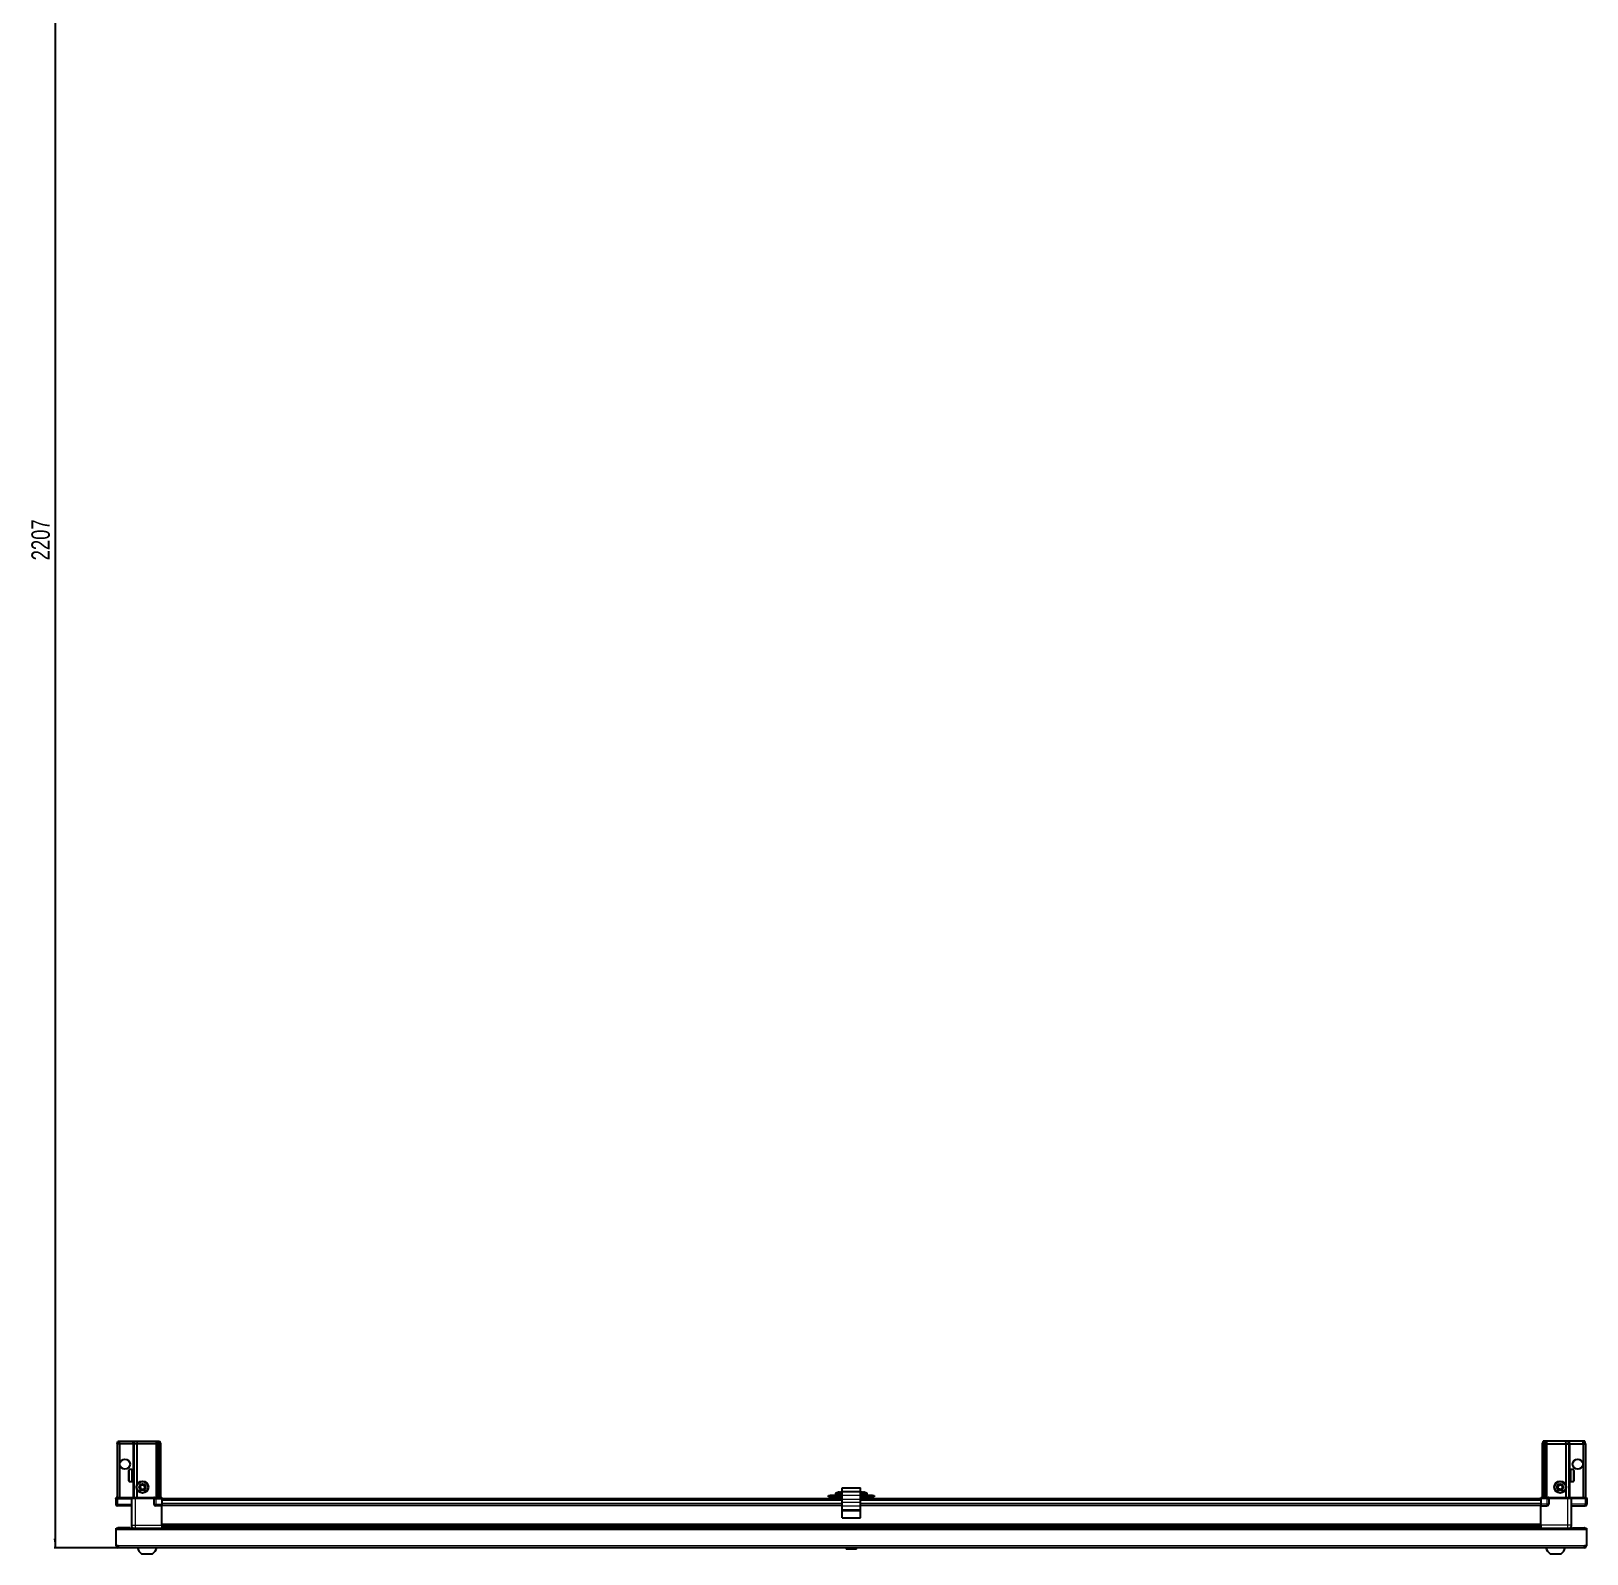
# Model space of a CAD drawing. Header units: millimetres. Extents: x 1132 to 7245, y -1373 to 2020.
# Drawn here: x 1220 to 2912, y -1373 to 283 of the extents above; entities that cross this region are included whole.
import ezdxf

# ---------------------------------------------------------------- set-up
doc = ezdxf.new("R2010")
doc.units = ezdxf.units.MM
doc.layers.add('FORMAT', color=7, linetype='Continuous')
doc.styles.add('SLDTEXTSTYLE0', font='TXT', dxfattribs={"width": 0.75})
doc.dimstyles.new('SLDDIMSTYLE0', dxfattribs={"dimtxt": 20, "dimasz": 10, "dimexe": 0, "dimexo": 0.0625, "dimgap": 5, "dimtad": 2, "dimdec": 1, "dimrnd": 1e-09, "dimzin": 12, "dimdsep": 46, "dimtxsty": 'SLDTEXTSTYLE0', "dimsah": 1, "dimcen": 0.09, "dimadec": 0, "dimazin": 3, "dimtfac": 1, "dimtofl": 0, "dimtmove": 0, "dimatfit": 3, "dimfxl": 0, "dimfrac": 2, "dimtolj": 1, "dimtzin": 12, "dimarcsym": 0})

# ---------------------------------------------------------------- blocks, each defined once
blk = doc.blocks.new('_D_9')
at = {"layer": 'FORMAT'}
for p, q in [((2106.7, 840.1), (1245.5, 840.1)), ((1246.5, 840.1), (1246.5, -1366.9)), ((1315.1, -1366.9), (1245.5, -1366.9))]:
    blk.add_line(p, q, dxfattribs=at)
for points in [[(1246.5, 840.1), (1244.9, 830.1), (1248, 830.1)], [(1246.5, -1366.9), (1248, -1356.9), (1244.9, -1356.9)]]:
    blk.add_solid(points, dxfattribs=at)
at = {"layer": 'FORMAT', "insert": (1220.7, -293), "char_height": 20, "attachment_point": 1, "rotation": 90, "style": 'SLDTEXTSTYLE0'}
blk.add_mtext('2207', dxfattribs=at)

msp = doc.modelspace()

# ---------------------------------------------------------------- linework, layer by layer
at = {"color": 7, "linetype": 'Continuous', "lineweight": 25}
for p, q in [((1313.99, -1253.9), (1314.79, -1250.9)), ((1314.79, -1250.9), (1316.64, -1250.9)), ((1316.49, -1253.9), (1316.64, -1250.9)), ((1316.64, -1250.9), (1330.99, -1250.9)), ((1330.99, -1250.9), (1332.79, -1250.9)), ((1331.99, -1253.9), (1332.79, -1250.9)), ((1332.79, -1250.9), (1335.82, -1250.9)), ((1335.82, -1250.9), (1335.49, -1253.9)), ((1335.82, -1250.9), (1355.99, -1250.9)), ((1355.99, -1250.9), (1357.79, -1250.9)), ((1357.79, -1250.9), (1356.99, -1253.9)), ((1357.79, -1250.9), (1358.53, -1250.9)), ((1358.53, -1250.9), (1357.99, -1253.9)), ((1358.53, -1250.9), (1359.03, -1250.9)), ((1359.03, -1250.9), (1359.49, -1253.9)), ((1359.03, -1250.9), (1360.18, -1250.9)), ((1360.18, -1250.9), (1360.99, -1253.9)), ((2864.79, -1250.9), (2863.99, -1253.9)), ((2865.94, -1250.9), (2864.79, -1250.9)), ((2865.94, -1250.9), (2865.49, -1253.9)), ((2866.44, -1250.9), (2865.94, -1250.9)), ((2866.44, -1250.9), (2866.99, -1253.9)), ((2867.18, -1250.9), (2866.44, -1250.9)), ((2867.18, -1250.9), (2867.99, -1253.9)), ((2868.99, -1250.9), (2867.18, -1250.9)), ((2889.16, -1250.9), (2868.99, -1250.9)), ((2889.16, -1250.9), (2889.49, -1253.9)), ((2892.18, -1250.9), (2889.16, -1250.9)), ((2892.99, -1253.9), (2892.18, -1250.9)), ((2893.99, -1250.9), (2892.18, -1250.9)), ((2908.33, -1250.9), (2893.99, -1250.9)), ((2908.49, -1253.9), (2908.33, -1250.9)), ((2910.18, -1250.9), (2908.33, -1250.9)), ((2910.99, -1253.9), (2910.18, -1250.9)), ((1316.49, -1253.9), (1313.99, -1253.9)), ((1313.99, -1253.9), (1313.99, -1312.2)), ((1330.99, -1253.9), (1316.49, -1253.9)), ((1316.49, -1253.9), (1316.49, -1312.2)), ((1331.99, -1253.9), (1330.99, -1253.9)), ((1335.49, -1253.9), (1331.99, -1253.9)), ((1331.99, -1253.9), (1331.99, -1312.2)), ((1355.99, -1253.9), (1335.49, -1253.9)), ((1335.49, -1253.9), (1335.49, -1298.4)), ((1356.99, -1253.9), (1355.99, -1253.9)), ((1357.99, -1253.9), (1356.99, -1253.9)), ((1356.99, -1253.9), (1356.99, -1312.2)), ((1359.49, -1253.9), (1357.99, -1253.9)), ((1357.99, -1253.9), (1357.99, -1312.2)), ((1360.99, -1253.9), (1359.49, -1253.9)), ((1359.49, -1253.9), (1359.49, -1312.2)), ((1360.99, -1253.9), (1360.99, -1312.2)), ((2863.99, -1253.9), (2865.49, -1253.9)), ((2863.99, -1253.9), (2863.99, -1312.2)), ((2865.49, -1253.9), (2866.99, -1253.9)), ((2865.49, -1253.9), (2865.49, -1312.2)), ((2866.99, -1253.9), (2866.99, -1312.2)), ((2866.99, -1253.9), (2867.99, -1253.9)), ((2867.99, -1253.9), (2867.99, -1312.2)), ((2867.99, -1253.9), (2868.99, -1253.9)), ((2868.99, -1253.9), (2889.49, -1253.9)), ((2889.49, -1253.9), (2889.49, -1298.4)), ((2889.49, -1253.9), (2892.99, -1253.9)), ((2892.99, -1253.9), (2892.99, -1312.2)), ((2892.99, -1253.9), (2893.99, -1253.9)), ((2893.99, -1253.9), (2908.49, -1253.9)), ((2908.49, -1253.9), (2908.49, -1312.2)), ((2908.49, -1253.9), (2910.99, -1253.9)), ((2910.99, -1253.9), (2910.99, -1312.2)), ((1326.79, -1294.1), (1326.79, -1282.7)), ((1329.99, -1281.9), (1327.59, -1281.9)), ((1329.99, -1281.9), (1329.99, -1281.9)), ((1329.99, -1281.9), (1330.49, -1281.9)), ((1329.99, -1282.09), (1330.49, -1282.09)), ((1329.99, -1282.09), (1329.99, -1282.31)), ((1329.99, -1282.31), (1330.49, -1282.31)), ((1329.99, -1282.89), (1330.49, -1282.89)), ((1329.99, -1282.89), (1329.99, -1283.31)), ((1329.99, -1283.31), (1330.49, -1283.31)), ((1329.99, -1284.22), (1330.49, -1284.22)), ((1329.99, -1284.22), (1329.99, -1284.81)), ((1329.99, -1284.81), (1330.49, -1284.81)), ((1329.99, -1285.96), (1330.49, -1285.96)), ((1329.99, -1285.96), (1329.99, -1286.66)), ((1330.49, -1282.09), (1330.49, -1281.9)), ((1330.49, -1282.31), (1330.49, -1282.09)), ((1330.49, -1282.89), (1330.49, -1282.31)), ((1330.49, -1283.31), (1330.49, -1282.89)), ((1330.49, -1284.22), (1330.49, -1283.31)), ((1330.59, -1284), (1330.49, -1284)), ((1330.49, -1284.81), (1330.49, -1284.22)), ((1330.49, -1285.96), (1330.49, -1284.81)), ((1330.49, -1286.66), (1330.49, -1285.96)), ((1330.59, -1292.8), (1330.59, -1284)), ((1331.47, -1285.09), (1330.99, -1284.4)), ((1330.99, -1292.4), (1330.99, -1284.4)), ((1331.96, -1284.4), (1331.47, -1285.09)), ((1331.47, -1291.71), (1331.47, -1285.09)), ((1331.99, -1284.4), (1331.96, -1284.4)), ((1331.96, -1292.4), (1331.96, -1284.4)), ((2893.02, -1284.4), (2892.99, -1284.4)), ((2893.5, -1285.09), (2893.02, -1284.4)), ((2893.02, -1284.4), (2893.02, -1292.4)), ((2893.99, -1284.4), (2893.5, -1285.09)), ((2893.5, -1285.09), (2893.5, -1291.71)), ((2893.99, -1284.4), (2893.99, -1292.4)), ((2894.49, -1284), (2894.39, -1284)), ((2894.39, -1284), (2894.39, -1292.8)), ((2897.39, -1281.9), (2894.49, -1281.9)), ((2894.99, -1281.9), (2894.49, -1281.9)), ((2894.49, -1281.9), (2894.49, -1281.95)), ((2894.49, -1281.95), (2894.49, -1282.23)), ((2894.99, -1281.95), (2894.49, -1281.95)), ((2894.99, -1282.23), (2894.49, -1282.23)), ((2894.49, -1282.23), (2894.49, -1282.5)), ((2894.99, -1282.5), (2894.49, -1282.5)), ((2894.49, -1282.5), (2894.49, -1283.17)), ((2894.99, -1283.17), (2894.49, -1283.17)), ((2894.49, -1283.17), (2894.49, -1283.64)), ((2894.49, -1283.64), (2894.49, -1284.62)), ((2894.99, -1283.64), (2894.49, -1283.64)), ((2894.99, -1284.62), (2894.49, -1284.62)), ((2894.49, -1284.62), (2894.49, -1285.24)), ((2894.49, -1285.24), (2894.49, -1286.44)), ((2894.99, -1285.24), (2894.49, -1285.24)), ((2894.99, -1281.95), (2894.99, -1281.9)), ((2894.99, -1282.5), (2894.99, -1282.23)), ((2894.99, -1283.64), (2894.99, -1283.17)), ((2894.99, -1285.24), (2894.99, -1284.62)), ((2898.19, -1282.7), (2898.19, -1294.1)), ((1327.59, -1294.9), (1329.99, -1294.9)), ((1329.99, -1286.66), (1330.49, -1286.66)), ((1329.99, -1287.94), (1330.49, -1287.94)), ((1329.99, -1287.94), (1329.99, -1288.68)), ((1329.99, -1288.09), (1330.49, -1288.09)), ((1329.99, -1288.59), (1330.49, -1288.59)), ((1329.99, -1288.68), (1330.49, -1288.68)), ((1329.99, -1289.97), (1330.49, -1289.97)), ((1329.99, -1289.97), (1329.99, -1290.68)), ((1329.99, -1290.68), (1330.49, -1290.68)), ((1329.99, -1291.84), (1330.49, -1291.84)), ((1329.99, -1291.84), (1329.99, -1292.45)), ((1329.99, -1292.45), (1330.49, -1292.45)), ((1329.99, -1293.38), (1330.49, -1293.38)), ((1329.99, -1293.38), (1329.99, -1293.82)), ((1329.99, -1293.82), (1330.49, -1293.82)), ((1329.99, -1294.42), (1330.49, -1294.42)), ((1329.99, -1294.42), (1329.99, -1294.66)), ((1329.99, -1294.66), (1330.49, -1294.66)), ((1329.99, -1294.88), (1330.49, -1294.88)), ((1329.99, -1294.88), (1329.99, -1294.9)), ((1329.99, -1294.89), (1330.49, -1294.89)), ((1330.49, -1287.94), (1330.49, -1286.66)), ((1330.49, -1288.09), (1330.49, -1287.94)), ((1330.49, -1288.68), (1330.49, -1288.59)), ((1330.49, -1289.97), (1330.49, -1288.68)), ((1330.49, -1290.68), (1330.49, -1289.97)), ((1330.49, -1291.84), (1330.49, -1290.68)), ((1330.49, -1292.45), (1330.49, -1291.84)), ((1330.49, -1293.38), (1330.49, -1292.45)), ((1330.49, -1292.8), (1330.59, -1292.8)), ((1330.49, -1293.82), (1330.49, -1293.38)), ((1330.49, -1294.42), (1330.49, -1293.82)), ((1330.49, -1294.66), (1330.49, -1294.42)), ((1330.49, -1294.88), (1330.49, -1294.66)), ((1330.49, -1294.89), (1330.49, -1294.88)), ((1330.99, -1292.4), (1331.47, -1291.71)), ((1331.47, -1291.71), (1331.96, -1292.4)), ((1331.96, -1292.4), (1331.99, -1292.4)), ((2102.49, -1301.55), (2122.49, -1301.55)), ((2102.49, -1305.55), (2102.49, -1301.55)), ((2122.49, -1305.55), (2122.49, -1301.55)), ((2892.99, -1292.4), (2893.02, -1292.4)), ((2893.02, -1292.4), (2893.5, -1291.71)), ((2893.5, -1291.71), (2893.99, -1292.4)), ((2894.39, -1292.8), (2894.49, -1292.8)), ((2894.99, -1286.44), (2894.49, -1286.44)), ((2894.49, -1286.44), (2894.49, -1287.07)), ((2894.99, -1287.07), (2894.49, -1287.07)), ((2894.49, -1287.15), (2894.49, -1288.45)), ((2894.99, -1287.15), (2894.49, -1287.15)), ((2894.99, -1288.45), (2894.49, -1288.45)), ((2894.99, -1288.93), (2894.49, -1288.93)), ((2894.49, -1288.93), (2894.49, -1289.18)), ((2894.49, -1289.18), (2894.49, -1290.45)), ((2894.99, -1289.18), (2894.49, -1289.18)), ((2894.99, -1290.45), (2894.49, -1290.45)), ((2894.49, -1290.45), (2894.49, -1291.14)), ((2894.49, -1291.14), (2894.49, -1292.26)), ((2894.99, -1291.14), (2894.49, -1291.14)), ((2894.99, -1292.26), (2894.49, -1292.26)), ((2894.49, -1292.26), (2894.49, -1292.83)), ((2894.49, -1292.83), (2894.49, -1293.69)), ((2894.99, -1292.83), (2894.49, -1292.83)), ((2894.99, -1293.69), (2894.49, -1293.69)), ((2894.49, -1293.69), (2894.49, -1294.08)), ((2894.49, -1294.08), (2894.49, -1294.6)), ((2894.99, -1294.08), (2894.49, -1294.08)), ((2894.99, -1294.6), (2894.49, -1294.6)), ((2894.49, -1294.6), (2894.49, -1294.78)), ((2894.49, -1294.78), (2894.49, -1294.9)), ((2894.99, -1294.78), (2894.49, -1294.78)), ((2894.49, -1294.9), (2897.39, -1294.9)), ((2894.99, -1287.15), (2894.99, -1286.44)), ((2894.99, -1289.18), (2894.99, -1288.45)), ((2894.99, -1291.14), (2894.99, -1290.45)), ((2894.99, -1292.83), (2894.99, -1292.26)), ((2894.99, -1294.08), (2894.99, -1293.69)), ((2894.99, -1294.78), (2894.99, -1294.6)), ((1312.99, -1312.2), (1312.49, -1313.06)), ((1312.49, -1313.4), (1312.49, -1313.06)), ((1312.49, -1313.4), (1314.49, -1313.4)), ((1312.49, -1313.4), (1312.49, -1319.4)), ((1314.49, -1312.2), (1312.99, -1312.2)), ((1314.49, -1312.2), (1329.29, -1312.2)), ((1329.29, -1313.4), (1314.49, -1313.4)), ((1314.49, -1313.4), (1329.29, -1313.4)), ((1329.29, -1312.2), (1329.49, -1312.2)), ((1329.49, -1313.4), (1329.29, -1313.4)), ((1329.49, -1313.4), (1329.49, -1312.2)), ((1329.49, -1312.2), (1333.49, -1312.2)), ((1333.49, -1313.4), (1329.49, -1313.4)), ((1329.49, -1313.4), (1329.49, -1342.4)), ((1333.49, -1312.2), (1353.79, -1312.2)), ((1353.79, -1313.4), (1333.49, -1313.4)), ((1335.49, -1303.4), (1335.49, -1312.2)), ((1353.79, -1312.2), (1353.99, -1312.2)), ((1353.99, -1313.4), (1353.79, -1313.4)), ((1353.99, -1313.4), (1353.99, -1312.2)), ((1354.67, -1312.2), (1353.99, -1312.2)), ((1353.99, -1313.4), (1355.99, -1313.4)), ((1353.99, -1313.4), (1353.99, -1319.4)), ((1354.67, -1312.2), (1362.49, -1312.2)), ((1362.49, -1313.06), (1355.99, -1313.06)), ((1362.49, -1313.4), (1355.99, -1313.4)), ((1355.99, -1313.4), (1362.49, -1313.4)), ((1362.49, -1312.2), (1362.49, -1313.06)), ((1362.49, -1313.06), (1362.49, -1313.06)), ((1362.49, -1313.4), (1362.49, -1313.06)), ((1362.49, -1313.4), (1362.49, -1313.4)), ((1362.49, -1313.4), (1362.49, -1319.4)), ((2102.49, -1313.55), (1362.49, -1313.55)), ((1362.49, -1319.4), (1362.49, -1321.4)), ((2087.49, -1311.55), (2087.49, -1310.05)), ((2087.49, -1310.05), (2089.49, -1310.05)), ((2089.49, -1311.55), (2087.49, -1311.55)), ((2089.49, -1310.05), (2089.49, -1311.55)), ((2100.74, -1310.05), (2089.49, -1310.05)), ((2100.74, -1311.55), (2089.49, -1311.55)), ((2095.24, -1308.14), (2095.24, -1310.05)), ((2097.49, -1311.55), (2097.49, -1313.55)), ((2100.74, -1311.55), (2100.74, -1310.05)), ((2100.74, -1310.05), (2102.49, -1310.05)), ((2102.49, -1311.55), (2100.74, -1311.55)), ((2101.16, -1306.56), (2101.16, -1306.56)), ((2102.49, -1305.55), (2122.49, -1305.55)), ((2102.49, -1309.53), (2102.49, -1305.55)), ((2102.49, -1313.86), (2102.49, -1309.53)), ((2102.49, -1317.08), (2102.49, -1313.86)), ((2102.49, -1321.41), (2102.49, -1317.08)), ((2122.49, -1309.53), (2122.49, -1305.55)), ((2122.49, -1313.86), (2122.49, -1309.53)), ((2122.49, -1310.05), (2124.24, -1310.05)), ((2124.24, -1311.55), (2122.49, -1311.55)), ((2862.49, -1313.55), (2122.49, -1313.55)), ((2122.49, -1317.08), (2122.49, -1313.86)), ((2122.49, -1321.41), (2122.49, -1317.08)), ((2124.24, -1310.05), (2124.24, -1311.55)), ((2135.49, -1310.05), (2124.24, -1310.05)), ((2135.49, -1311.55), (2124.24, -1311.55)), ((2126.16, -1306.56), (2126.16, -1306.56)), ((2127.49, -1313.55), (2127.49, -1311.55)), ((2129.74, -1310.05), (2129.74, -1308.14)), ((2135.49, -1311.55), (2135.49, -1310.05)), ((2135.49, -1310.05), (2137.49, -1310.05)), ((2137.49, -1311.55), (2135.49, -1311.55)), ((2137.49, -1310.05), (2137.49, -1311.55)), ((2862.49, -1312.2), (2870.31, -1312.2)), ((2862.49, -1313.06), (2862.49, -1312.2)), ((2862.49, -1313.4), (2862.49, -1313.06)), ((2868.99, -1313.06), (2862.49, -1313.06)), ((2868.99, -1313.4), (2862.49, -1313.4)), ((2862.49, -1313.4), (2862.49, -1319.4)), ((2862.49, -1319.4), (2862.49, -1321.4)), ((2868.99, -1313.4), (2870.99, -1313.4)), ((2870.99, -1313.4), (2868.99, -1313.4)), ((2870.99, -1312.2), (2870.31, -1312.2)), ((2870.99, -1313.4), (2870.99, -1312.2)), ((2870.99, -1312.2), (2871.19, -1312.2)), ((2871.19, -1313.4), (2870.99, -1313.4)), ((2870.99, -1313.4), (2870.99, -1319.4)), ((2871.19, -1312.2), (2891.49, -1312.2)), ((2891.49, -1313.4), (2871.19, -1313.4)), ((2889.49, -1303.4), (2889.49, -1312.2)), ((2891.49, -1312.2), (2895.49, -1312.2)), ((2895.49, -1313.4), (2891.49, -1313.4)), ((2895.49, -1313.4), (2895.49, -1312.2)), ((2895.49, -1312.2), (2895.69, -1312.2)), ((2895.69, -1313.4), (2895.49, -1313.4)), ((2895.49, -1313.4), (2895.49, -1342.4)), ((2895.69, -1312.2), (2910.49, -1312.2)), ((2910.49, -1313.4), (2895.69, -1313.4)), ((2911.99, -1312.2), (2910.49, -1312.2)), ((2910.49, -1313.4), (2912.49, -1313.4)), ((2912.49, -1313.06), (2911.99, -1312.2)), ((2912.49, -1313.06), (2911.99, -1312.2)), ((2912.49, -1313.4), (2912.49, -1313.06)), ((2912.49, -1313.4), (2912.49, -1313.06)), ((2912.49, -1313.4), (2912.49, -1313.4)), ((2912.49, -1313.4), (2912.49, -1319.4)), ((1329.49, -1321.4), (1314.49, -1321.4)), ((1362.49, -1321.4), (1355.99, -1321.4)), ((2102.49, -1320.75), (1362.49, -1320.75)), ((1362.49, -1342.4), (1362.49, -1321.4)), ((2102.49, -1325.18), (2102.49, -1321.41)), ((2102.49, -1326.62), (2102.49, -1325.18)), ((2102.49, -1334.35), (2102.49, -1326.62)), ((2102.49, -1334.35), (2122.49, -1334.35)), ((2862.49, -1320.75), (2122.49, -1320.75)), ((2122.49, -1325.18), (2122.49, -1321.41)), ((2122.49, -1326.62), (2122.49, -1325.18)), ((2122.49, -1334.35), (2122.49, -1326.62)), ((2862.49, -1321.4), (2868.99, -1321.4)), ((2862.49, -1342.4), (2862.49, -1321.4)), ((2895.49, -1321.4), (2910.49, -1321.4)), ((1312.99, -1347.5), (1312.99, -1345.4)), ((1312.99, -1345.4), (2911.99, -1345.4)), ((1312.99, -1364.8), (1312.99, -1347.5)), ((1327.99, -1345.3), (1315.09, -1345.3)), ((1327.99, -1345.3), (1327.99, -1345.4)), ((1362.49, -1343.42), (2862.49, -1343.42)), ((1362.49, -1343.46), (2862.49, -1343.46)), ((1386.37, -1345.25), (1362.49, -1345.25)), ((1380.99, -1345.4), (1380.99, -1345.25)), ((1381.03, -1345.4), (1381.03, -1345.25)), ((1381.3, -1345.4), (1381.3, -1345.25)), ((1381.56, -1345.4), (1381.56, -1345.25)), ((1382.21, -1345.4), (1382.21, -1345.25)), ((1382.67, -1345.4), (1382.67, -1345.25)), ((1383.64, -1345.4), (1383.64, -1345.25)), ((1384.26, -1345.4), (1384.26, -1345.25)), ((1385.45, -1345.4), (1385.45, -1345.25)), ((1386.11, -1345.4), (1386.11, -1345.25)), ((1386.16, -1345.4), (1386.16, -1345.25)), ((1387.45, -1345.25), (1386.37, -1345.25)), ((1388.19, -1345.25), (1387.45, -1345.25)), ((1387.45, -1345.4), (1387.45, -1345.25)), ((1387.45, -1345.25), (1387.45, -1345.25)), ((1387.47, -1345.4), (1387.47, -1345.25)), ((1387.96, -1345.4), (1387.96, -1345.25)), ((1388.19, -1345.4), (1388.19, -1345.25)), ((1388.61, -1345.25), (1388.19, -1345.25)), ((1388.19, -1345.25), (1388.19, -1345.25)), ((2836.37, -1345.25), (1388.61, -1345.25)), ((1389.46, -1345.4), (1389.46, -1345.25)), ((1390.15, -1345.4), (1390.15, -1345.25)), ((1391.28, -1345.4), (1391.28, -1345.25)), ((1391.86, -1345.4), (1391.86, -1345.25)), ((1392.73, -1345.4), (1392.73, -1345.25)), ((1393.13, -1345.4), (1393.13, -1345.25)), ((1393.66, -1345.4), (1393.66, -1345.25)), ((1393.85, -1345.4), (1393.85, -1345.25)), ((1393.99, -1345.4), (1393.99, -1345.25)), ((2830.99, -1345.4), (2830.99, -1345.25)), ((2831.16, -1345.4), (2831.16, -1345.25)), ((2831.37, -1345.4), (2831.37, -1345.25)), ((2831.93, -1345.4), (2831.93, -1345.25)), ((2832.35, -1345.4), (2832.35, -1345.25)), ((2833.25, -1345.4), (2833.25, -1345.25)), ((2833.83, -1345.4), (2833.83, -1345.25)), ((2834.98, -1345.4), (2834.98, -1345.25)), ((2835.67, -1345.4), (2835.67, -1345.25)), ((2836.95, -1345.25), (2836.37, -1345.25)), ((2836.95, -1345.4), (2836.95, -1345.25)), ((2836.96, -1345.25), (2836.95, -1345.25)), ((2837.69, -1345.25), (2836.96, -1345.25)), ((2837.13, -1345.4), (2837.13, -1345.25)), ((2837.63, -1345.4), (2837.63, -1345.25)), ((2837.69, -1345.4), (2837.69, -1345.25)), ((2838.61, -1345.25), (2837.69, -1345.25)), ((2837.69, -1345.25), (2837.69, -1345.25)), ((2862.49, -1345.25), (2838.61, -1345.25)), ((2838.98, -1345.4), (2838.98, -1345.25)), ((2839.69, -1345.4), (2839.69, -1345.25)), ((2840.86, -1345.4), (2840.86, -1345.25)), ((2841.47, -1345.4), (2841.47, -1345.25)), ((2842.41, -1345.4), (2842.41, -1345.25)), ((2842.86, -1345.4), (2842.86, -1345.25)), ((2843.48, -1345.4), (2843.48, -1345.25)), ((2843.73, -1345.4), (2843.73, -1345.25)), ((2843.97, -1345.4), (2843.97, -1345.25)), ((2843.99, -1345.4), (2843.99, -1345.25)), ((2896.99, -1345.3), (2896.99, -1345.4)), ((2896.99, -1345.3), (2909.89, -1345.3)), ((2911.99, -1345.4), (2911.99, -1347.5)), ((2911.99, -1347.5), (2911.99, -1364.8)), ((1315.09, -1364.8), (1312.99, -1364.8)), ((1315.09, -1364.8), (1315.09, -1366.9)), ((2909.89, -1366.9), (1315.09, -1366.9)), ((2107.69, -1366.9), (2106.7, -1367.88)), ((2106.7, -1367.88), (2106.7, -1368.4)), ((2118.27, -1367.88), (2106.7, -1367.88)), ((2118.27, -1368.4), (2106.7, -1368.4)), ((2118.27, -1367.88), (2117.29, -1366.9)), ((2118.27, -1368.4), (2118.27, -1367.88)), ((2911.99, -1364.8), (2909.89, -1364.8)), ((2909.89, -1366.9), (2909.89, -1364.8)), ((1340.49, -1373.5), (1352.49, -1373.5)), ((2872.49, -1373.5), (2884.49, -1373.5))]:
    msp.add_line(p, q, dxfattribs=at)
at = {"color": 8, "linetype": 'Continuous', "lineweight": 18}
for p, q in [((1330.99, -1253.9), (1330.99, -1250.9)), ((1355.99, -1250.9), (1355.99, -1253.9)), ((2868.99, -1250.9), (2868.99, -1253.9)), ((2893.99, -1253.9), (2893.99, -1250.9)), ((1330.99, -1253.9), (1330.99, -1284.4)), ((1355.99, -1253.9), (1355.99, -1312.2)), ((2868.99, -1253.9), (2868.99, -1312.2)), ((2893.99, -1253.9), (2893.99, -1284.4)), ((1327.59, -1294.9), (1327.59, -1281.9)), ((2897.39, -1281.9), (2897.39, -1294.9)), ((1330.99, -1292.4), (1330.99, -1312.2)), ((2893.99, -1292.4), (2893.99, -1312.2)), ((1312.49, -1319.4), (1314.49, -1319.4)), ((1314.49, -1313.4), (1314.49, -1312.2)), ((1314.49, -1313.4), (1314.49, -1319.4)), ((1314.49, -1319.4), (1329.49, -1319.4)), ((1314.49, -1321.4), (1314.49, -1319.4)), ((1329.29, -1313.4), (1329.29, -1312.2)), ((1333.49, -1313.4), (1333.49, -1312.2)), ((1333.49, -1313.4), (1333.49, -1342.4)), ((1353.79, -1313.4), (1353.79, -1312.2)), ((1353.99, -1319.4), (1355.99, -1319.4)), ((1355.99, -1313.4), (1355.99, -1313.06)), ((1355.99, -1313.4), (1355.99, -1319.4)), ((1355.99, -1319.4), (1362.49, -1319.4)), ((1355.99, -1319.4), (1355.99, -1321.4)), ((1362.49, -1313.4), (1362.49, -1313.06)), ((2102.49, -1315.55), (1362.49, -1315.55)), ((2102.49, -1318.75), (1362.49, -1318.75)), ((2095.24, -1308.14), (2099.99, -1308.14)), ((2095.43, -1307.77), (2099.99, -1307.77)), ((2099.99, -1307.77), (2102.49, -1307.77)), ((2099.99, -1308.14), (2102.49, -1308.14)), ((2102.49, -1309.53), (2122.49, -1309.53)), ((2102.49, -1313.86), (2122.49, -1313.86)), ((2102.49, -1317.08), (2122.49, -1317.08)), ((2122.49, -1307.77), (2124.99, -1307.77)), ((2122.49, -1308.14), (2124.99, -1308.14)), ((2862.49, -1315.55), (2122.49, -1315.55)), ((2862.49, -1318.75), (2122.49, -1318.75)), ((2124.99, -1307.77), (2129.54, -1307.77)), ((2124.99, -1308.14), (2129.74, -1308.14)), ((2868.99, -1319.4), (2862.49, -1319.4)), ((2868.99, -1313.4), (2868.99, -1313.06)), ((2868.99, -1313.4), (2868.99, -1319.4)), ((2870.99, -1319.4), (2868.99, -1319.4)), ((2868.99, -1319.4), (2868.99, -1321.4)), ((2871.19, -1312.2), (2871.19, -1313.4)), ((2891.49, -1313.4), (2891.49, -1312.2)), ((2891.49, -1313.4), (2891.49, -1342.4)), ((2910.49, -1319.4), (2895.49, -1319.4)), ((2895.69, -1312.2), (2895.69, -1313.4)), ((2910.49, -1313.4), (2910.49, -1312.2)), ((2910.49, -1313.4), (2910.49, -1319.4)), ((2912.49, -1319.4), (2910.49, -1319.4)), ((2910.49, -1321.4), (2910.49, -1319.4)), ((2102.49, -1321.4), (1362.49, -1321.4)), ((2102.49, -1321.41), (2122.49, -1321.41)), ((2102.49, -1325.18), (2122.49, -1325.18)), ((2102.49, -1326.62), (2122.49, -1326.62)), ((2862.49, -1321.4), (2122.49, -1321.4)), ((2911.99, -1347.5), (1312.99, -1347.5)), ((1315.09, -1345.4), (1315.09, -1345.3)), ((1333.49, -1342.4), (1362.49, -1342.4)), ((1362.49, -1340.8), (2862.49, -1340.8)), ((2862.49, -1342.21), (1362.49, -1342.21)), ((1362.49, -1344.66), (2862.49, -1344.66)), ((2891.49, -1342.4), (2862.49, -1342.4)), ((2909.89, -1345.4), (2909.89, -1345.3)), ((2909.89, -1364.8), (1315.09, -1364.8))]:
    msp.add_line(p, q, dxfattribs=at)
at = {"color": 7, "linetype": 'Continuous', "lineweight": 25, "flags": 128}
for points in [[(2102.49, -1306.75), (2102.48, -1306.75), (2102.17, -1306.65)], [(2122.84, -1306.64), (2122.52, -1306.74), (2122.49, -1306.75)], [(1315.09, -1345.3), (1314.68, -1345.34), (1314.45, -1345.4)], [(2910.53, -1345.4), (2910.3, -1345.34), (2909.89, -1345.3)]]:
    msp.add_lwpolyline(points, dxfattribs=at)
at = {"color": 7, "linetype": 'Continuous', "lineweight": 25}
for centre, radius in [((1322.49, -1275.9), 5.5), ((2902.49, -1275.9), 5.5), ((1341.49, -1300.9), 6.5), ((1341.49, -1300.9), 3.46), ((2883.49, -1300.9), 6.5), ((2883.49, -1300.9), 3.46)]:
    msp.add_circle(centre, radius, dxfattribs=at)
at = {"color": 8, "linetype": 'Continuous', "lineweight": 18}
for centre in [(1341.49, -1300.9), (2883.49, -1300.9)]:
    msp.add_circle(centre, 5.7, dxfattribs=at)
at = {"color": 7, "linetype": 'Continuous', "lineweight": 25}
for centre, radius, start, end in [((1327.59, -1282.7), 0.8, 90, 180), ((1330.99, -1284), 0.4, 180, 270), ((2893.99, -1284), 0.4, 270, 0), ((2897.39, -1282.7), 0.8, 360, 90), ((1327.59, -1294.1), 0.8, 180, 270), ((1330.99, -1292.8), 0.4, 90, 180), ((1341.49, -1300.9), 2.5, 147.37605, 207.37605), ((1341.49, -1300.9), 2.5, 207.37605, 267.37605), ((1341.49, -1300.9), 2.5, 87.37605, 147.37605), ((1341.49, -1300.9), 2.5, 267.37605, 327.37605), ((1341.49, -1300.9), 2.5, 27.37605, 87.37605), ((1341.49, -1300.9), 2.5, 327.37605, 27.37605), ((2883.49, -1300.9), 2.5, 134.67671, 194.67671), ((2883.49, -1300.9), 2.5, 194.67671, 254.67671), ((2883.49, -1300.9), 2.5, 74.67671, 134.67671), ((2883.49, -1300.9), 2.5, 254.67671, 314.67671), ((2883.49, -1300.9), 2.5, 14.67671, 74.67671), ((2883.49, -1300.9), 2.5, 314.67671, 14.67671), ((2893.99, -1292.8), 0.4, 360, 90), ((2897.39, -1294.1), 0.8, 270, 0), ((1314.49, -1319.4), 2, 180, 270), ((1355.99, -1319.4), 2, 180, 270), ((2095.69, -1308.14), 0.45, 124.71791, 180), ((2099.99, -1314.35), 8, 105.59831, 124.71791), ((2124.99, -1314.35), 8, 55.28209, 74.20809), ((2129.29, -1308.14), 0.45, 0, 55.28209), ((2868.99, -1319.4), 2, 270, 0), ((2910.49, -1319.4), 2, 270, 0), ((1315.09, -1364.8), 2.1, 180, 270), ((1315.09, -1364.8), 0.6, 180, 270), ((1347.51, -1363.87), 11.91, 194.70035, 233.8734), ((1345.46, -1363.87), 11.91, 306.1266, 345.29965), ((2879.51, -1363.87), 11.91, 194.70035, 233.8734), ((2877.46, -1363.87), 11.91, 306.1266, 345.29965), ((2909.89, -1364.8), 2.1, 270, 0), ((2909.89, -1364.8), 0.6, 270, 0)]:
    msp.add_arc(centre, radius, start, end, dxfattribs=at)
for centre, start_param, end_param in [((1355.99, -1309.6), 2.4188584, 3.1415927), ((2868.99, -1309.6), 3.1415927, 3.8643269)]:
    msp.add_ellipse(centre, major_axis=(0, 3.46), ratio=0.5773503, start_param=start_param, end_param=end_param, dxfattribs=at)
for points, knots in [([(1338.6, -1300.77), (1338.88, -1300.33), (1339.4, -1299.52), (1339.92, -1298.71), (1340.16, -1298.33)], [0, 0, 0, 0, 0.5346859, 1, 1, 1, 1]), ([(1339.93, -1303.33), (1339.87, -1303.22), (1339.6, -1302.69), (1339.14, -1301.8), (1338.76, -1301.07), (1338.6, -1300.77)], [0, 0, 0, 0, 0.1331247, 0.6370994, 1, 1, 1, 1]), ([(1340.16, -1298.33), (1340.68, -1298.36), (1341.64, -1298.4), (1342.6, -1298.45), (1343.04, -1298.47)], [0, 0, 0, 0, 0.5346859, 1, 1, 1, 1]), ([(1344.37, -1301.03), (1344.09, -1301.46), (1343.57, -1302.28), (1343.06, -1303.09), (1342.82, -1303.46)], [0, 0, 0, 0, 0.5346859, 1, 1, 1, 1]), ([(1343.04, -1298.47), (1343.2, -1298.77), (1343.58, -1299.5), (1344.04, -1300.39), (1344.31, -1300.92), (1344.37, -1301.03)], [0, 0, 0, 0, 0.3629006, 0.8668753, 1, 1, 1, 1]), ([(2880.7, -1300.14), (2881.07, -1299.77), (2881.76, -1299.09), (2882.44, -1298.42), (2882.76, -1298.11)], [0, 0, 0, 0, 0.5346859, 1, 1, 1, 1]), ([(2881.44, -1302.93), (2881.35, -1302.59), (2881.14, -1301.8), (2880.89, -1300.84), (2880.74, -1300.26), (2880.7, -1300.14)], [0, 0, 0, 0, 0.3629006, 0.8668753, 1, 1, 1, 1]), ([(2882.76, -1298.11), (2883.25, -1298.24), (2884.18, -1298.5), (2885.11, -1298.75), (2885.54, -1298.87)], [0, 0, 0, 0, 0.5346859, 1, 1, 1, 1]), ([(2886.27, -1301.66), (2885.91, -1302.02), (2885.22, -1302.7), (2884.54, -1303.38), (2884.22, -1303.69)], [0, 0, 0, 0, 0.5346859, 1, 1, 1, 1]), ([(2885.54, -1298.87), (2885.57, -1298.99), (2885.72, -1299.57), (2885.98, -1300.53), (2886.19, -1301.33), (2886.27, -1301.66)], [0, 0, 0, 0, 0.1331247, 0.6370994, 1, 1, 1, 1]), ([(1342.82, -1303.46), (1342.3, -1303.44), (1341.34, -1303.39), (1340.38, -1303.35), (1339.93, -1303.33)], [0, 0, 0, 0, 0.5346859, 1, 1, 1, 1]), ([(2102.24, -1306.67), (2102.24, -1306.67), (2102.24, -1306.67), (2102.21, -1306.66), (2102.09, -1306.63), (2101.83, -1306.56), (2101.52, -1306.51), (2101.29, -1306.48), (2101.15, -1306.5), (2101.16, -1306.56), (2101.17, -1306.63), (2101.16, -1306.66), (2101.14, -1306.67), (2101.12, -1306.67), (2101.11, -1306.67), (2101.08, -1306.67), (2101.03, -1306.66), (2100.82, -1306.61), (2100.56, -1306.54), (2100.2, -1306.49), (2099.88, -1306.49), (2099.5, -1306.52), (2099.2, -1306.59), (2098.97, -1306.66), (2098.9, -1306.67), (2098.88, -1306.67), (2098.86, -1306.67), (2098.84, -1306.67), (2098.82, -1306.66), (2098.8, -1306.62), (2098.83, -1306.54), (2098.79, -1306.49), (2098.59, -1306.49), (2098.29, -1306.54), (2098, -1306.6), (2097.8, -1306.65), (2097.75, -1306.67), (2097.75, -1306.67)], [0, 0, 0, 0, 0.0028392, 0.0068323, 0.0178959, 0.0673466, 0.1262697, 0.1635381, 0.201111, 0.28293, 0.3109228, 0.3249617, 0.3307219, 0.3335843, 0.3364739, 0.3389857, 0.3437038, 0.3589427, 0.4317291, 0.4788261, 0.5135617, 0.5573693, 0.6405693, 0.6613161, 0.6651121, 0.6689448, 0.6715022, 0.6740537, 0.6785011, 0.6922047, 0.7560162, 0.8203204, 0.8585349, 0.9111231, 0.9690933, 0.9981781, 1, 1, 1, 1]), ([(2127.24, -1306.67), (2127.24, -1306.67), (2127.24, -1306.67), (2127.21, -1306.66), (2127.09, -1306.63), (2126.83, -1306.56), (2126.52, -1306.51), (2126.29, -1306.48), (2126.15, -1306.5), (2126.16, -1306.56), (2126.17, -1306.63), (2126.16, -1306.66), (2126.14, -1306.67), (2126.12, -1306.67), (2126.11, -1306.67), (2126.08, -1306.67), (2126.03, -1306.66), (2125.82, -1306.61), (2125.56, -1306.54), (2125.2, -1306.49), (2124.88, -1306.49), (2124.5, -1306.52), (2124.2, -1306.59), (2123.97, -1306.66), (2123.9, -1306.67), (2123.88, -1306.67), (2123.86, -1306.67), (2123.84, -1306.67), (2123.82, -1306.66), (2123.8, -1306.62), (2123.83, -1306.54), (2123.79, -1306.49), (2123.59, -1306.49), (2123.29, -1306.54), (2123, -1306.6), (2122.8, -1306.65), (2122.75, -1306.67), (2122.75, -1306.67)], [0, 0, 0, 0, 0.0028392, 0.0068323, 0.0178959, 0.0673466, 0.1262697, 0.1635381, 0.201111, 0.28293, 0.3109228, 0.3249617, 0.3307219, 0.3335843, 0.3364739, 0.3389857, 0.3437038, 0.3589427, 0.4317291, 0.4788261, 0.5135617, 0.5573693, 0.6405693, 0.6613161, 0.6651121, 0.6689448, 0.6715022, 0.6740537, 0.6785011, 0.6922047, 0.7560162, 0.8203204, 0.8585349, 0.9111231, 0.9690933, 0.9981781, 1, 1, 1, 1]), ([(2884.22, -1303.69), (2883.72, -1303.55), (2882.79, -1303.3), (2881.87, -1303.05), (2881.44, -1302.93)], [0, 0, 0, 0, 0.53468586, 1, 1, 1, 1]), ([(1329.49, -1342.4), (1329.54, -1342.84), (1329.61, -1343.51), (1330.04, -1344.33), (1330.5, -1344.88), (1330.9, -1345.25), (1331.16, -1345.38), (1331.21, -1345.4)], [0, 0, 0, 0, 0.3630185, 0.5584377, 0.7580039, 0.9575702, 1, 1, 1, 1]), ([(1362.49, -1342.4), (1362.49, -1342.79), (1362.49, -1343.58), (1362.49, -1344.6), (1362.49, -1345.23), (1362.49, -1345.39), (1362.49, -1345.4)], [0, 0, 0, 0, 0.3255201, 0.6510403, 0.9765604, 1, 1, 1, 1]), ([(2862.49, -1342.4), (2862.49, -1342.79), (2862.49, -1343.58), (2862.49, -1344.6), (2862.49, -1345.23), (2862.49, -1345.39), (2862.49, -1345.4)], [0, 0, 0, 0, 0.3255201, 0.6510403, 0.9765604, 1, 1, 1, 1]), ([(2895.49, -1342.4), (2895.44, -1342.84), (2895.37, -1343.51), (2894.93, -1344.33), (2894.48, -1344.88), (2894.07, -1345.25), (2893.81, -1345.38), (2893.77, -1345.4)], [0, 0, 0, 0, 0.3630185, 0.5584377, 0.7580039, 0.9575702, 1, 1, 1, 1])]:
    msp.add_open_spline(points, degree=3, knots=knots, dxfattribs=at)
at = {"color": 8, "linetype": 'Continuous', "lineweight": 18}
for points in [[(1329.49, -1342.4), (1329.55, -1342.4), (1329.67, -1342.4), (1330.59, -1342.4), (1331.92, -1342.4), (1332.96, -1342.4), (1333.49, -1342.4)], [(2895.49, -1342.4), (2895.43, -1342.4), (2895.31, -1342.4), (2894.38, -1342.4), (2893.06, -1342.4), (2892.01, -1342.4), (2891.49, -1342.4)]]:
    msp.add_open_spline(points, degree=3, dxfattribs=at)
for points in [[(1333.49, -1342.4), (1333.49, -1342.84), (1333.49, -1343.51), (1333.49, -1344.33), (1333.49, -1344.88), (1333.49, -1345.25), (1333.49, -1345.38), (1333.49, -1345.4)], [(2891.49, -1342.4), (2891.49, -1342.84), (2891.49, -1343.51), (2891.49, -1344.33), (2891.49, -1344.88), (2891.49, -1345.25), (2891.49, -1345.38), (2891.49, -1345.4)]]:
    msp.add_open_spline(points, degree=3, knots=[0, 0, 0, 0, 0.3630185, 0.5584377, 0.7580039, 0.9575702, 1, 1, 1, 1], dxfattribs=at)

# ---------------------------------------------------------------- dimensions: what is measured, and where the dimension line sits
at = {"layer": 'FORMAT'}
dim = msp.add_linear_dim(base=(1246.49, -1366.9), p1=(2106.7, 840.1), p2=(1315.09, -1366.9), angle=90, dimstyle='SLDDIMSTYLE0', dxfattribs=at)
dim.commit()
dim.dimension.update_dxf_attribs({"geometry": '_D_9', "text_midpoint": (1246.49, -263.4), "dimtype": 160})

doc.saveas('drawing.dxf')
